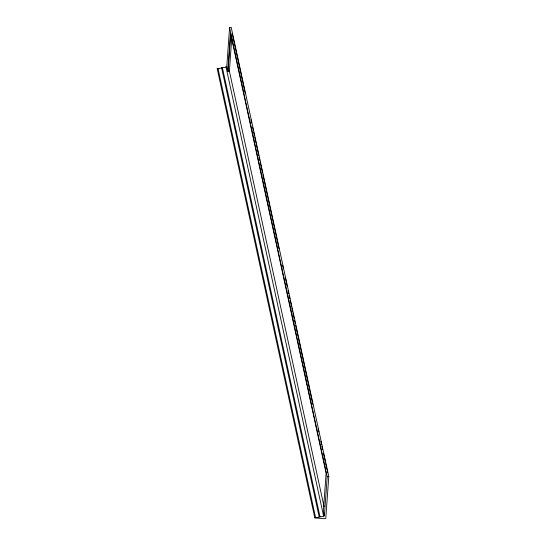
<?xml version="1.0" encoding="UTF-8"?>
<svg xmlns="http://www.w3.org/2000/svg" width="546" height="546" viewBox="0 0 546 546"><rect width="100%" height="100%" fill="white"/><g stroke="black" fill="none" stroke-linecap="round" stroke-linejoin="round"><path stroke-width="0.82" d="M226.774 66.755L229.579 27.628L231.176 27.3L328.794 476.453L325.791 518.372L324.194 518.7L314.824 517.861L217.206 68.707L218.004 68.543A2.471 0.512 -12.3 0 0 221.594 67.813L222.393 67.649A2.471 0.512 -12.3 0 0 225.976 66.919L226.774 66.755L227.791 71.43L229.388 71.11L231.757 38.104M227.791 71.43L230.521 33.354L326.105 473.15L323.375 511.227L324.392 515.902L323.601 516.066A2.471 0.512 -12.3 0 1 320.011 516.803L319.212 516.966A2.471 0.512 -12.3 0 1 315.622 517.697L314.824 517.861M230.753 33.169L228.173 69.226L228.713 71.724M324.392 515.902L327.197 476.774L229.579 27.628M327.197 476.774L328.794 476.453M217.206 68.707L218.769 68.851M232.303 33.859L245.154 92.997M250.948 119.656L251.672 122.986M252.573 127.15L253.296 130.48M253.658 132.146L254.388 135.476M254.75 137.142L256.013 142.977M256.374 144.642L257.098 147.973M257.459 149.638L258.729 155.467M259.091 157.132L259.814 160.469M260.176 162.135L262.53 172.959M262.892 174.624L279.006 248.758M282.623 265.417L283.354 268.748M285.34 277.914L286.063 281.245M286.425 282.91L287.155 286.24M288.056 290.404L288.779 293.741M289.141 295.406L289.865 298.737M290.226 300.402L291.496 306.231M291.857 307.896L292.581 311.227M292.943 312.899L294.212 318.728M294.574 320.393L295.297 323.723M295.659 325.389L298.014 336.22M298.375 337.885L312.858 404.518M318.106 428.671L318.83 432.009M320.823 441.168L321.546 444.499M321.908 446.164L322.631 449.501M323.539 453.665L324.263 456.995M324.624 458.66L325.348 461.991M325.709 463.656L326.979 469.492M327.341 471.157L327.702 472.822M229.388 71.11L324.071 506.736M225.976 66.919L323.601 516.066M222.393 67.649L320.011 516.803M221.594 67.813L319.212 516.966M218.004 68.543L315.622 517.697"/></g></svg>
